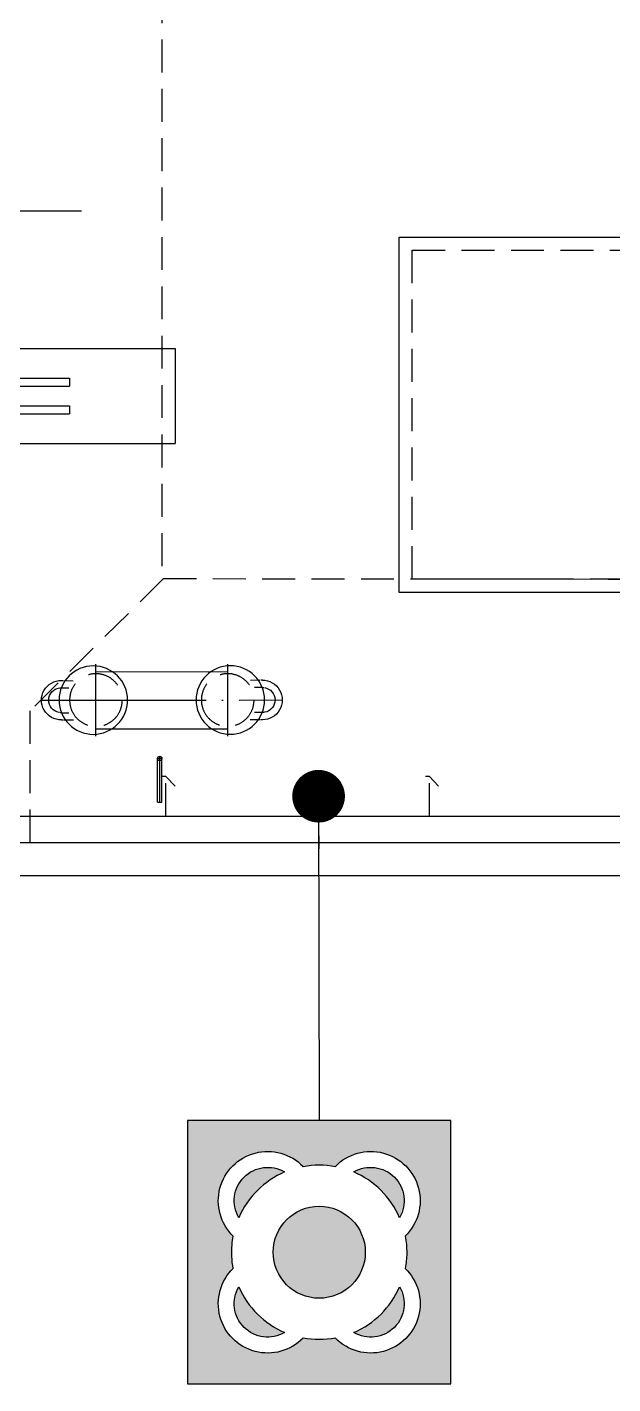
# Model space of a CAD drawing. Header units: millimetres. Extents: x 1084702 to 1166801, y 36632 to 124519.
# Drawn here: x 1093381 to 1095604, y 55271 to 60425 of the extents above; entities that cross this region are included whole.
import ezdxf

# ---------------------------------------------------------------- set-up
doc = ezdxf.new("R2010")
doc.units = ezdxf.units.MM
doc.header["$LTSCALE"] = 250
doc.linetypes.add('CENTER', pattern=[3, 2.5, -0.25, 0, -0.25])
doc.linetypes.add('DASHED', pattern=[0.75, 0.5, -0.25])
doc.layers.get('0').update_dxf_attribs({"color": 255})
for name, color, linetype in [('%posline', 240, 'Continuous'), ('%symbol', 1, 'Continuous'), ('SAFECO3', 80, 'Continuous'), ('SAFECO7', 255, 'Continuous')]:
    doc.layers.add(name, color=color, linetype=linetype)
doc.styles.add('ROMANS', font='ROMANS.shx', dxfattribs={"height": 100})
doc.dimstyles.new('dott', dxfattribs={"dimscale": 100, "dimtxt": 150, "dimasz": 0.01, "dimexe": 0.5, "dimexo": 1, "dimgap": 1, "dimtad": 1, "dimdsep": 46, "dimtxsty": 'ROMANS', "dimcen": 1.5, "dimclrd": 1, "dimclre": 1, "dimclrt": 2, "dimazin": 2, "dimtfac": 1, "dimtmove": 2, "dimatfit": 3, "dimldrblk": 'DOT', "dimfxl": 1, "dimtvp": 100, "dimtolj": 1, "dimarcsym": 0})
doc.dimstyles.get("Standard").update_dxf_attribs({"dimscale": 50, "dimtxt": 0.18, "dimasz": 0.18, "dimexe": 0.18, "dimexo": 0.0625, "dimgap": 0.09, "dimtad": 0, "dimtih": 1, "dimtoh": 1, "dimdec": 4, "dimzin": 0, "dimdsep": 46, "dimtxsty": 'Standard', "dimcen": 0.09, "dimadec": 0, "dimazin": 0, "dimtfac": 1, "dimtdec": 4, "dimtofl": 0, "dimtmove": 0, "dimatfit": 3, "dimfxl": 1, "dimtolj": 1, "dimtzin": 0, "dimarcsym": 0})

# ---------------------------------------------------------------- blocks, each defined once
blk = doc.blocks.new('A.4.6_SYMB')
at = {"layer": 'SAFECO3'}
h = blk.add_hatch(color=256, dxfattribs=at)
h.dxf.hatch_style = 1
h.paths.add_polyline_path([(600, 1200), (-600, 1200), (-600, 0), (600, 0)])
h.paths.add_polyline_path([(-73.6, 991.6, -0.093105), (73.6, 991.6, -1.013303), (391.6, 673.6, -0.049429), (398.4, 595.3, -0.043476), (391.6, 526.4, -1.013303), (73.6, 208.4, -0.093105), (-73.6, 208.4, -1.013303), (-391.6, 526.4, -0.067888), (-397, 634, -0.025058), (-391.6, 673.6, -1.013303)], flags=16)
h.paths.add_polyline_path([(-157.5, 966, 0.191799), (-366, 757.5, -0.77347)], flags=0)
h.paths.add_polyline_path([(209.7, 600, -1), (-209.7, 600, -1)], flags=0)
h.paths.add_polyline_path([(157.5, 966, -0.77347), (366, 757.5, 0.191799)], flags=0)
h.paths.add_polyline_path([(-366, 442.5, 0.191799), (-157.5, 234, -0.77347)], flags=0)
h.paths.add_polyline_path([(366, 442.5, -0.77347), (157.5, 234, 0.191799)], flags=0)
h.paths.add_polyline_path([(-157.5, 966, 0.77347), (-366, 757.5, -0.191799)], flags=0)
h.paths.add_polyline_path([(-209.7, 600, 1), (209.7, 600, 1)], flags=0)
h.paths.add_polyline_path([(157.5, 966, -0.191799), (366, 757.5, 0.77347)], flags=0)
h = blk.add_hatch(color=256, dxfattribs=at)
h.dxf.hatch_style = 1
h.paths.add_polyline_path([(-366, 757.5, -0.191799), (-157.5, 966, 0.77347)])
h.paths.add_polyline_path([(157.5, 966, -0.191799), (366, 757.5, 0.77347)])
h.paths.add_polyline_path([(366, 442.5, -0.191799), (157.5, 234, 0.77347)])
h.paths.add_polyline_path([(-157.5, 234, -0.191799), (-366, 442.5, 0.77347)])
h.paths.add_polyline_path([(-209.7, 600, 1), (209.7, 600, 1)])
for points in [[(-157.5, 966, 0.191799), (-366, 757.5, -0.77347)], [(157.5, 966, -0.77347), (366, 757.5, 0.191799)], [(-157.5, 234, -0.77347), (-366, 442.5, 0.191799)], [(366, 442.5, -0.77347), (157.5, 234, 0.191799)]]:
    blk.add_lwpolyline(points, format="xyb", close=True, dxfattribs=at)
blk.add_circle((0, 600), 209.7, dxfattribs=at)
at = {"layer": 'SAFECO7', "lineweight": -3}
blk.add_lwpolyline([(-600, 0), (600, 0), (600, 1200), (-600, 1200)], close=True, dxfattribs=at)
at = {"layer": 'SAFECO7'}
blk.add_lwpolyline([(-397, 634, -0.025058), (-391.6, 673.6, -1.013303), (-73.6, 991.6, -0.093105), (73.6, 991.6, -1.013303), (391.6, 673.6, -0.049429), (398.4, 595.3, -0.043476), (391.6, 526.4, -1.013303), (73.6, 208.4, -0.093105), (-73.6, 208.4, -1.013303), (-391.6, 526.4, -0.067888)], format="xyb", close=True, dxfattribs=at)
blk = doc.blocks.new('_Dot')
at = {"color": 0, "linetype": 'ByBlock', "lineweight": -2}
blk.add_line((-0.5, 0), (-1, 0), dxfattribs=at)
at = {"color": 0, "linetype": 'ByBlock', "const_width": 0.5}
blk.add_lwpolyline([(-0.25, 0, 1), (0.25, 0, 1)], format="xyb", close=True, dxfattribs=at)
blk = doc.blocks.new('PULLER')
for p, q in [((408.1, 515.5), (402.6, 511.6)), ((-126.2, 177), (280.9, 467.3)), ((400.7, 510.2), (370.6, 488.8)), ((424.1, 493.1), (399.7, 475.7)), ((479.7, 416), (454.8, 398.3)), ((487, 387.6), (457.7, 367.6)), ((495.2, 393.3), (490.1, 389.7)), ((0, 0), (407.1, 290.3)), ((-213, 73), (-208.9, 76)), ((-207.1, 77.3), (-175.7, 99.7)), ((-197.1, 50.6), (-174.4, 66.8)), ((-142.3, -27), (-119.4, -10.7)), ((-125.9, -49.2), (-121.3, -45.8)), ((-119.1, -44.1), (-90.1, -22.6))]:
    blk.add_line(p, q)
at = {"linetype": 'CENTER'}
for p, q in [((-231, -32), (513.2, 498.4)), ((265, 489.5), (423.5, 267.3)), ((-142, 199.2), (16.3, -22.9))]:
    blk.add_line(p, q, dxfattribs=at)
for centre in [(352.6, 383.9), (-70.8, 82)]:
    blk.add_circle(centre, 130)
at = {"linetype": 'DASHED'}
for centre in [(344.5, 378.1), (-62.6, 87.8)]:
    blk.add_circle(centre, 100, dxfattribs=at)
for centre, radius, start, end in [((452.1, 454.7), 75.1, 305.0564, 125.9299), ((452.1, 454.7), 47.5, 118.0106, 126.1828), ((452.1, 454.7), 47.5, 314.0111, 115.7903), ((452.1, 454.7), 47.5, 303.0465, 311.8609), ((-169.9, 11.6), 75.1, 125.0564, 305.9299), ((-169.9, 11.6), 47.5, 135.8031, 297.0475), ((-169.9, 11.6), 47.5, 124.8035, 132.5428), ((-169.9, 11.6), 47.5, 299.111, 307.9398)]:
    blk.add_arc(centre, radius, start, end)
blk = doc.blocks.new('galghor')
for p, q in [((1700, 180), (2550, 180)), ((1700, 82.3), (1700, 180)), ((2550, -180), (2550, 180)), ((0, 130), (0, -130)), ((0, 130), (400, 130)), ((400, 130), (400, -130)), ((500, -108.2), (500, 132.9)), ((572.5, 67.5), (400, 67.5)), ((464.9, -67.5), (464.9, 67.5)), ((534.9, -67.5), (534.9, 67.5)), ((572.5, 37.5), (572.5, 67.5)), ((897.4, 82.7), (1011.5, 82.6)), ((1011.5, 82.6), (1728.1, 82.1)), ((1745.8, 67.5), (2150, 67.5)), ((1802, -67.5), (1802, 67.5)), ((1837.1, 82), (1837, -83)), ((1872, -67.5), (1872, 67.5)), ((2150, 37.5), (2150, 67.5)), ((2150, 37.5), (2150, 67.5)), ((572.5, 37.5), (400, 37.5)), ((426.9, 34.9), (906.7, 35.2)), ((426.9, -35.1), (426.9, 34.9)), ((1753.3, 37.5), (2150, 37.5)), ((1754, 32.5), (1910, 32.5)), ((1910, -32.5), (1910, 32.5)), ((572.5, -37.5), (400, -37.5)), ((426.9, -35.1), (906.3, -34.8)), ((572.5, -67.5), (572.5, -37.5)), ((1753.4, -37.5), (2150, -37.5)), ((1754.1, -32.5), (1910, -32.5)), ((2150, -67.5), (2150, -37.5)), ((572.5, -67.5), (400, -67.5)), ((897.3, -82.3), (1011.4, -82.4)), ((1011.4, -82.4), (1728, -82.9)), ((1700, -180), (1700, -82.7)), ((1746, -67.5), (2150, -67.5)), ((0, -130), (400, -130)), ((1700, -180), (2550, -180))]:
    blk.add_line(p, q)
at = {"linetype": 'DASHED'}
for p, q in [((921.5, 70.1), (1728, 69.6)), ((921.9, -69.9), (1728, -70.4))]:
    blk.add_line(p, q, dxfattribs=at)
at = {"linetype": 'CENTER'}
blk.add_line((0, 0), (1944.4, 0), dxfattribs=at)
for centre, major_axis, ratio, start_param, end_param in [((899.1, -0.4), (0.1, 82.5), 0.287081, 2.001641, 7.408548), ((909.2, -0.4), (0.1, 82.5), 0.287081, 3.024876, 6.287026), ((1732.3, -0.4), (0.1, 82.5), 0.287081, 3.024013, 6.405639), ((1722.3, -0.4), (0.1, 82.5), 0.287081, 3.451834, 5.977818), ((901.1, 0), (0, 32.5), 0.341263, 3.172619, 6.255837)]:
    blk.add_ellipse(centre, major_axis=major_axis, ratio=ratio, start_param=start_param, end_param=end_param)
blk.add_open_spline([(894.5, -34.8), (894.7, -35), (894.8, -35.1), (895.6, -35.7), (896.3, -36.2), (897.8, -36.9), (898.6, -37.2), (900.4, -37.5), (901.3, -37.5), (903, -37.3), (903.9, -37.1), (905.4, -36.4), (906.2, -36), (907.5, -35), (908, -34.5), (909.1, -33.3), (909.6, -32.7), (911, -30.7), (911.8, -29.2), (913.2, -26), (913.8, -24.2), (914.9, -20.4), (915.4, -18.4), (916.1, -14.2), (916.5, -12), (917.2, -4.9), (917.3, 0.2), (916.9, 8.7), (916.5, 12.2), (915.5, 18.1), (914.9, 20.7), (913.6, 24.9), (912.9, 26.7), (911.6, 29.6), (910.9, 30.8), (909.5, 32.8), (908.9, 33.7), (907.5, 35), (906.8, 35.6), (905.3, 36.5), (904.5, 36.9), (902.8, 37.4), (901.9, 37.5), (901.1, 37.5), (900.3, 37.5), (899.5, 37.4), (898, 37), (897.3, 36.7), (896, 36), (895.5, 35.6), (894.9, 35.2)], degree=3, knots=[2.847792, 2.847792, 2.847792, 2.847792, 2.872504, 2.872504, 2.976389, 2.976389, 3.080274, 3.080274, 3.184159, 3.184159, 3.288045, 3.288045, 3.39193, 3.39193, 3.495815, 3.495815, 3.5997, 3.5997, 3.805888, 3.805888, 4.012076, 4.012076, 4.218265, 4.218265, 4.424453, 4.424453, 4.863794, 4.863794, 5.178508, 5.178508, 5.439562, 5.439562, 5.650704, 5.650704, 5.821902, 5.821902, 5.961086, 5.961086, 6.073567, 6.073567, 6.186049, 6.186049, 6.283185, 6.283185, 6.283185, 6.376315, 6.376315, 6.469444, 6.469444, 6.556888, 6.556888, 6.556888, 6.556888])
blk = doc.blocks.new('1-deck_B4_1')
at = {"linetype": 'DASHED'}
for p, q in [((76135.4, 23921.8), (75629.6, 23419.4)), ((76135.4, 23921.8), (78629.6, 23919.4)), ((75629.6, 22919.4), (75629.6, 23419.4))]:
    blk.add_line(p, q, dxfattribs=at)
at = {"linetype": 'CENTER'}
for p, q in [((76121.6, 23072.7), (76121.6, 23246.7)), ((76129.6, 23238.7), (76113.6, 23238.7))]:
    blk.add_line(p, q, dxfattribs=at)
for p, q in [((76113.6, 23072.7), (76113.6, 23238.7)), ((76129.6, 23072.7), (76129.6, 23238.7)), ((76144.6, 23169.4), (76129.6, 23169.4)), ((76144.6, 23169.4), (76179.6, 23133.5)), ((77144.6, 23169.4), (77129.6, 23169.4)), ((77144.6, 23169.4), (77179.6, 23133.5)), ((76113.6, 23072.7), (76129.6, 23072.7)), ((73729.6, 23019.4), (90129.6, 23019.4)), ((73629.6, 22919.4), (91729.6, 22919.4)), ((73816.5, 22794.4), (92188, 22794.4))]:
    blk.add_line(p, q)
at = {"linetype": 'DASHED'}
for points in [[(76129.6, 31519.4), (76129.6, 28719.4), (75629.6, 28719.4), (75629.6, 26719.4), (76129.6, 26719.4), (76129.6, 23919.4)], [(76144.6, 23019.4), (76144.6, 23169.4)], [(77144.6, 23019.4), (77144.6, 23169.4)]]:
    blk.add_lwpolyline(points, dxfattribs=at)
blk.add_lwpolyline([(78679.6, 23869.4), (77029.6, 23869.4), (77029.6, 25219.4), (78679.6, 25219.4)], close=True)
blk.add_lwpolyline([(78629.6, 23919.4), (77079.6, 23919.4), (77079.6, 25169.4), (78629.6, 25169.4)], close=True, dxfattribs=at)
blk.add_circle((76121.6, 23238.7), 8)
at = {"xscale": -1}
for name, p, rotation in [('galghor', (73629.6, 24615.4), 180), ('PULLER', (75879.3, 23568), 215.538414974069)]:
    blk.add_blockref(name, p, dxfattribs=dict(at, rotation=rotation))
blk.add_leader([(72152.1, 25319.4), (75824.2, 25319.4)], dimstyle='Standard', override={"dimgap": 1, "dimtad": 0, "dimclrd": 256})

msp = doc.modelspace()

# ---------------------------------------------------------------- block references
at = {"layer": '%symbol', "xscale": 0.8333333333329453, "yscale": 0.8333333333329453, "zscale": 0.8333333333329453}
msp.add_blockref('A.4.6_SYMB', (1094489.7, 55271.3), dxfattribs=at)
msp.add_blockref('1-deck_B4_1', (1017763, 34408.6))

# ---------------------------------------------------------------- leaders
at = {"layer": '%posline', "linetype": 'ByBlock'}
msp.add_leader([(1094487.3, 57503.6), (1094489.7, 56271.3)], dimstyle='dott', override={"dimasz": 2, "dimgap": 1, "dimtad": 0, "dimclrd": 256}, dxfattribs=at)

doc.saveas('drawing.dxf')
